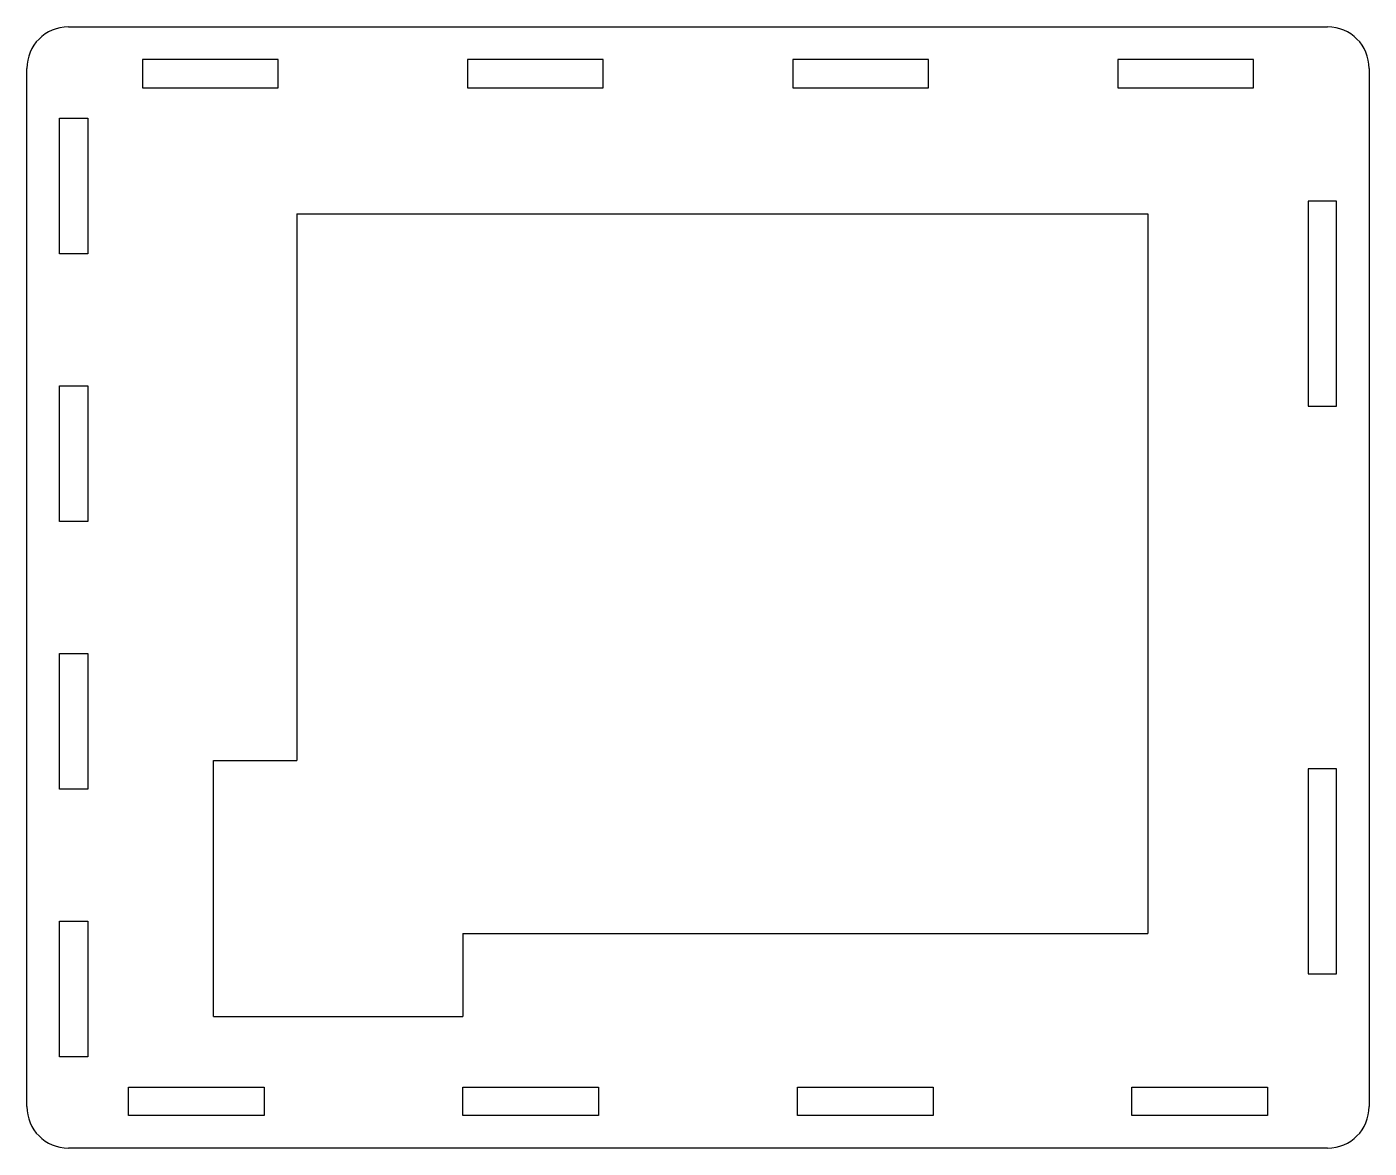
# Model space of a CAD drawing. Header units: millimetres. Extents: x -48.5 to 48.5, y -40.5 to 40.5.
import ezdxf

# ---------------------------------------------------------------- set-up
doc = ezdxf.new("R2010")
doc.units = ezdxf.units.MM

msp = doc.modelspace()

# ---------------------------------------------------------------- linework, layer by layer
at = {"color": 7, "linetype": 'Continuous', "lineweight": 25}
for p, q in [((-45.5, 40.5), (45.5, 40.5)), ((-30.35, 38.15), (-40.15, 38.15)), ((-40.15, 38.15), (-40.15, 36.1)), ((-30.35, 36.1), (-30.35, 38.15)), ((-6.85, 38.15), (-16.65, 38.15)), ((-16.65, 38.15), (-16.65, 36.1)), ((-6.85, 36.1), (-6.85, 38.15)), ((16.65, 38.15), (6.85, 38.15)), ((6.85, 38.15), (6.85, 36.1)), ((16.65, 36.1), (16.65, 38.15)), ((40.15, 38.15), (30.35, 38.15)), ((30.35, 38.15), (30.35, 36.1)), ((40.15, 36.1), (40.15, 38.15)), ((-48.5, -37.5), (-48.5, 37.5)), ((48.5, 37.5), (48.5, -37.5)), ((-40.15, 36.1), (-30.35, 36.1)), ((-16.65, 36.1), (-6.85, 36.1)), ((6.85, 36.1), (16.65, 36.1)), ((30.35, 36.1), (40.15, 36.1)), ((-46.15, 24.1), (-46.15, 33.9)), ((-46.15, 33.9), (-44.1, 33.9)), ((-44.1, 33.9), (-44.1, 24.1)), ((44.1, 27.9), (44.1, 13.1)), ((46.15, 27.9), (44.1, 27.9)), ((46.15, 13.1), (46.15, 27.9)), ((-29, 27), (-29, -12.5)), ((-29, 27), (32.5, 27)), ((32.5, 27), (32.5, -25)), ((-44.1, 24.1), (-46.15, 24.1)), ((-46.15, 4.767), (-46.15, 14.567)), ((-46.15, 14.567), (-44.1, 14.567)), ((-44.1, 14.567), (-44.1, 4.767)), ((44.1, 13.1), (46.15, 13.1)), ((-44.1, 4.767), (-46.15, 4.767)), ((-46.15, -14.567), (-46.15, -4.767)), ((-46.15, -4.767), (-44.1, -4.767)), ((-44.1, -4.767), (-44.1, -14.567)), ((-35, -31), (-35, -12.5)), ((-35, -12.5), (-29, -12.5)), ((44.1, -13.1), (44.1, -27.9)), ((46.15, -13.1), (44.1, -13.1)), ((46.15, -27.9), (46.15, -13.1)), ((-44.1, -14.567), (-46.15, -14.567)), ((-46.15, -33.9), (-46.15, -24.1)), ((-46.15, -24.1), (-44.1, -24.1)), ((-44.1, -24.1), (-44.1, -33.9)), ((-17, -25), (-17, -31)), ((-17, -25), (32.5, -25)), ((44.1, -27.9), (46.15, -27.9)), ((-35, -31), (-17, -31)), ((-44.1, -33.9), (-46.15, -33.9)), ((-41.15, -38.15), (-41.15, -36.1)), ((-41.15, -36.1), (-31.35, -36.1)), ((-31.35, -36.1), (-31.35, -38.15)), ((-16.983, -38.15), (-16.983, -36.1)), ((-16.983, -36.1), (-7.183, -36.1)), ((-7.183, -36.1), (-7.183, -38.15)), ((7.183, -38.15), (7.183, -36.1)), ((7.183, -36.1), (16.983, -36.1)), ((16.983, -36.1), (16.983, -38.15)), ((31.35, -38.15), (31.35, -36.1)), ((31.35, -36.1), (41.15, -36.1)), ((41.15, -36.1), (41.15, -38.15)), ((-31.35, -38.15), (-41.15, -38.15)), ((-7.183, -38.15), (-16.983, -38.15)), ((16.983, -38.15), (7.183, -38.15)), ((41.15, -38.15), (31.35, -38.15)), ((45.5, -40.5), (-45.5, -40.5))]:
    msp.add_line(p, q, dxfattribs=at)
for centre, start, end in [((-45.5, 37.5), 90, 180), ((45.5, 37.5), 0, 90), ((-45.5, -37.5), 180, 270), ((45.5, -37.5), 270, 0)]:
    msp.add_arc(centre, 3, start, end, dxfattribs=at)

doc.saveas('drawing.dxf')
